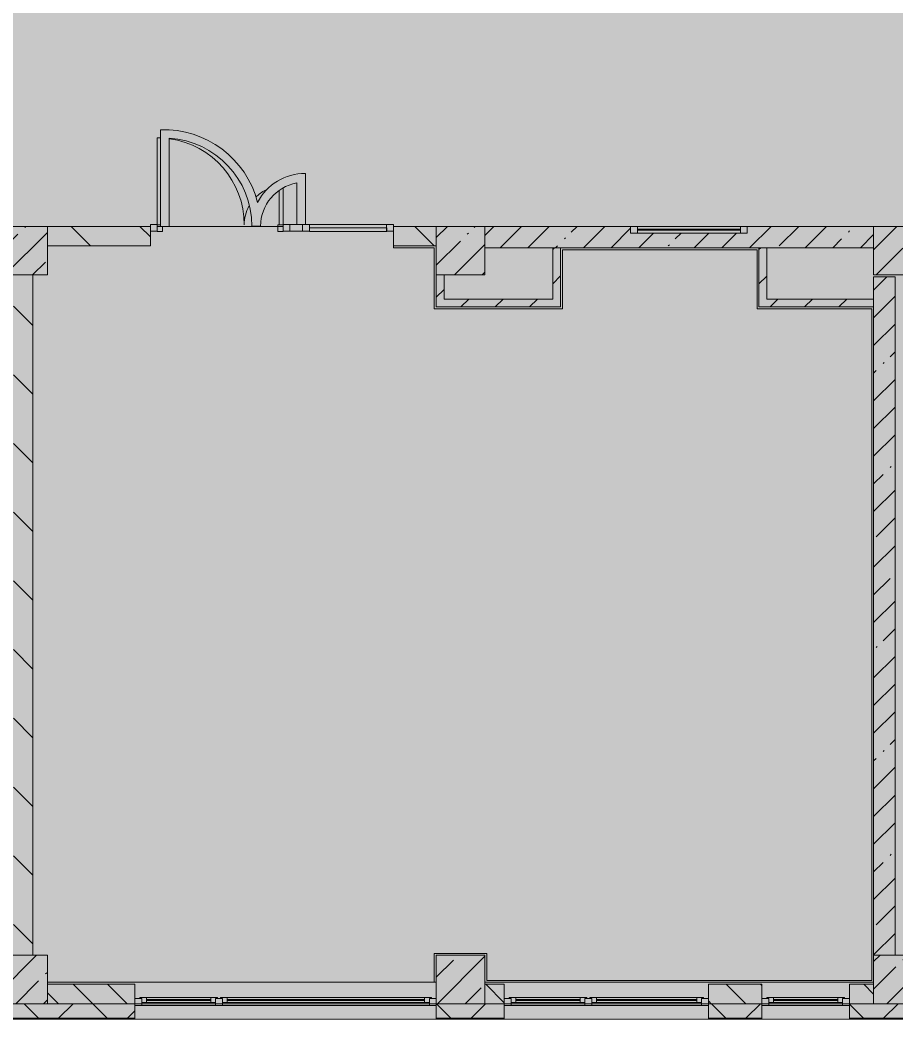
# Model space of a CAD drawing. Header units: millimetres. Extents: x -8624 to 200327, y -8553 to 29000.
# Drawn here: x 56628 to 65640, y -258 to 10024 of the extents above; entities that cross this region are included whole.
import ezdxf

# ---------------------------------------------------------------- set-up
doc = ezdxf.new("R2010")
doc.units = ezdxf.units.MM
doc.layers.add('A-DETL-GENF-1', color=7, linetype='Continuous', lineweight=9, true_color=0xc0c0c0, transparency=0.4)
for name, color, linetype, lineweight, true_color in [('A-DETL-GENF-3', 7, 'Continuous', 5, 0xb7b7b7), ('A-DOOR-2', 7, 'Continuous', 5, 0xe2e2e2), ('A-DOOR-3', 7, 'Continuous', 5, 0xb7b7b7), ('A-FLOR-1', 7, 'Continuous', 5, 0xb7b7b7), ('A-GLAZ-1', 7, 'Continuous', 5, 0x737373), ('A-GLAZ-CURT-1', 7, 'Continuous', 5, 0x737373), ('A-GLAZ-CWMG-1', 7, 'Continuous', 5, 0x737373), ('A-WALL-1', 7, 'Continuous', 5, 0x737373), ('A-WALL-2', 7, 'Continuous', 9, 0x737373), ('I-WALL-2', 7, 'Continuous', 5, 0x737373), ('S-COLS-1', 7, 'Continuous', 5, 0x737373)]:
    doc.layers.add(name, color=color, linetype=linetype, lineweight=lineweight, true_color=true_color)
for name, color, linetype, lineweight in [('A-GLAZ-CURT', 7, 'Continuous', 5), ('A-WALL', 7, 'Continuous', 5), ('A-WALL-3', 7, 'Continuous', 9), ('I-WALL', 7, 'Continuous', 5), ('S-COLS', 7, 'Continuous', 5)]:
    doc.layers.add(name, color=color, linetype=linetype, lineweight=lineweight)
pattern_1 = [(45, (0, 0), (-285.1231, 285.1231), []), (45, (285.12, 0), (-285.1231, 285.1231), [504.031, -100.806, 16.764, -84.042])]
pattern_2 = [(135, (0, 0), (-353.5534, -353.5534), [])]
pattern_3 = [(45, (0, 0), (-176.7767, 176.7767), [])]

# ---------------------------------------------------------------- blocks, each defined once
blk = doc.blocks.new('BSC_Колонна _Прямоугольная - 500х500-V4-3_1_2_птичка копия 1')
at = {"layer": 'S-COLS'}
h = blk.add_hatch(dxfattribs=at)
h.set_pattern_fill('FP_6', color=256, style=0, pattern_type=2)
h.set_pattern_definition([(45, (-61160, -7650), (-285.1231, 285.1231), []), (45, (-60874.88, -7650), (-285.123, 285.123), [504.031, -100.806, 16.764, -84.042])])
h.paths.add_polyline_path([(-250, -250), (250, -250), (250, 250), (-250, 250)])
at = {"layer": 'S-COLS-1'}
for p, q in [((250, 250), (-250, 250)), ((-250, 250), (-250, -250)), ((250, -250), (250, 250)), ((-250, -250), (250, -250))]:
    blk.add_line(p, q, dxfattribs=at)
blk = doc.blocks.new('BSC_Колонна _Прямоугольная - 500х500-V11-3_1_2_птичка копия 1')
at = {"layer": 'S-COLS'}
h = blk.add_hatch(dxfattribs=at)
h.set_pattern_fill('FP_13', color=256, style=0, pattern_type=2)
h.set_pattern_definition([(45, (-61160, -150), (-285.123, 285.123), []), (45, (-60874.88, -150), (-285.123, 285.123), [504.031, -100.806, 16.764, -84.042])])
h.paths.add_polyline_path([(-250, -250), (250, -250), (250, 250), (-250, 250), (-250, -75)])
at = {"layer": 'S-COLS-1'}
for p, q in [((250, 250), (-250, 250)), ((-250, 250), (-250, -250)), ((250, -250), (250, 250)), ((-250, -250), (250, -250))]:
    blk.add_line(p, q, dxfattribs=at)
blk = doc.blocks.new('BSC_Колонна _Прямоугольная - 500х500-V12-3_1_2_птичка копия 1')
at = {"layer": 'S-COLS'}
h = blk.add_hatch(dxfattribs=at)
h.set_pattern_fill('FP_14', color=256, style=0, pattern_type=2)
h.set_pattern_definition([(45, (-65660, -150), (-285.1231, 285.1231), []), (45, (-65374.88, -150), (-285.1231, 285.1231), [504.031, -100.806, 16.764, -84.042])])
h.paths.add_polyline_path([(-250, -250), (250, -250), (250, 250), (-250, 250), (-250, -75)])
at = {"layer": 'S-COLS-1'}
for p, q in [((250, 250), (-250, 250)), ((-250, 250), (-250, -250)), ((250, -250), (250, 250)), ((-250, -250), (250, -250))]:
    blk.add_line(p, q, dxfattribs=at)
blk = doc.blocks.new('BSC_Колонна _Прямоугольная - 500х500-V15-3_1_2_птичка копия 1')
at = {"layer": 'S-COLS'}
h = blk.add_hatch(dxfattribs=at)
h.set_pattern_fill('FP_17', color=256, style=0, pattern_type=2)
h.set_pattern_definition([(45, (-65660, -7650), (-285.1231, 285.1231), []), (45, (-65374.88, -7650), (-285.1231, 285.1231), [504.031, -100.806, 16.764, -84.042])])
h.paths.add_polyline_path([(-250, -250), (250, -250), (250, 22), (220, 22), (220, 30), (250, 30), (250, 250), (-250, 250), (-250, 30)])
at = {"layer": 'S-COLS-1'}
for p, q in [((220, 250), (-250, 250)), ((-250, 250), (-250, -250)), ((250, -250), (250, 22)), ((-250, -250), (250, -250))]:
    blk.add_line(p, q, dxfattribs=at)
blk = doc.blocks.new('BSC_Колонна _Прямоугольная - 500х500-V23-3_1_2_птичка копия 1')
at = {"layer": 'S-COLS'}
h = blk.add_hatch(dxfattribs=at)
h.set_pattern_fill('FP_34', color=256, style=0, pattern_type=2)
h.set_pattern_definition([(45, (-56660, -150), (-285.123, 285.123), []), (45, (-56374.88, -150), (-285.123, 285.123), [504.031, -100.806, 16.764, -84.042])])
h.paths.add_polyline_path([(-250, -250), (250, -250), (250, 250), (-250, 250), (-250, -75)])
at = {"layer": 'S-COLS-1'}
for p, q in [((250, 250), (-250, 250)), ((-250, 250), (-250, -250)), ((250, -250), (250, 250)), ((-250, -250), (250, -250))]:
    blk.add_line(p, q, dxfattribs=at)
blk = doc.blocks.new('BSC_Колонна _Прямоугольная - 500х500-V24-3_1_2_птичка копия 1')
at = {"layer": 'S-COLS'}
h = blk.add_hatch(dxfattribs=at)
h.set_pattern_fill('FP_35', color=256, style=0, pattern_type=2)
h.set_pattern_definition([(45, (-56660, -7650), (-285.123, 285.123), []), (45, (-56374.88, -7650), (-285.123, 285.123), [504.031, -100.806, 16.764, -84.042])])
h.paths.add_polyline_path([(-250, -250), (250, -250), (250, 250), (-250, 250)])
at = {"layer": 'S-COLS-1'}
for p, q in [((250, 250), (-250, 250)), ((-250, 250), (-250, -250)), ((250, -250), (250, 250)), ((-250, -250), (250, -250))]:
    blk.add_line(p, q, dxfattribs=at)
blk = doc.blocks.new('120_Окно_СКБ_2Ст - 120_Окно_СКБ_2Ст 3100х2500 _мал_створка слева_ 2-22446355-3_1_2_птичка копия 1')
at = {"layer": 'A-GLAZ-1'}
for p, q in [((-1550, -127), (-1550, -57)), ((-1550, -57), (-1480, -57)), ((1550, -57), (-1550, -57)), ((-1480, -57), (-1480, -127)), ((650, -87), (-1480, -87)), ((-1480, -87), (-1480, -127)), ((-1430, -137), (-1430, -87)), ((600, -137), (600, -87)), ((650, -127), (650, -57)), ((650, -57), (720, -57)), ((650, -127), (650, -87)), ((720, -57), (720, -127)), ((1480, -87), (720, -87)), ((720, -87), (720, -127)), ((770, -137), (770, -87)), ((1430, -137), (1430, -87)), ((1480, -127), (1480, -57)), ((1480, -57), (1550, -57)), ((1480, -127), (1480, -87)), ((1550, -57), (1550, -127)), ((-1480, -127), (-1550, -127)), ((-1550, -127), (-1500, -127)), ((-1480, -127), (-1500, -127)), ((-1500, -127), (-1500, -137)), ((-1500, -137), (670, -137)), ((670, -137), (-1500, -137)), ((-1430, -107), (600, -107)), ((600, -117), (-1430, -117)), ((720, -127), (650, -127)), ((670, -127), (650, -127)), ((670, -127), (700, -127)), ((670, -137), (670, -127)), ((720, -127), (700, -127)), ((700, -127), (700, -137)), ((700, -137), (1500, -137)), ((1500, -137), (700, -137)), ((770, -107), (1430, -107)), ((1430, -117), (770, -117)), ((1550, -127), (1480, -127)), ((1500, -127), (1480, -127)), ((1500, -127), (1550, -127)), ((1500, -137), (1500, -127))]:
    blk.add_line(p, q, dxfattribs=at)
blk = doc.blocks.new('120_Окно_СКБ_1Ст - 120_Окно_СКБ_1Ст 900х2500_h_-V30-3_1_2_птичка копия 1')
at = {"layer": 'A-GLAZ-1'}
for p, q in [((-450, -127), (-450, -57)), ((-450, -57), (-380, -57)), ((450, -57), (-450, -57)), ((-380, -57), (-380, -127)), ((380, -87), (-380, -87)), ((-380, -87), (-380, -127)), ((-330, -137), (-330, -87)), ((330, -137), (330, -87)), ((380, -127), (380, -57)), ((380, -57), (450, -57)), ((380, -127), (380, -87)), ((450, -57), (450, -127)), ((-380, -127), (-450, -127)), ((-450, -127), (-400, -127)), ((-380, -127), (-400, -127)), ((-400, -127), (-400, -137)), ((-400, -137), (400, -137)), ((400, -137), (-400, -137)), ((-330, -107), (330, -107)), ((330, -117), (-330, -117)), ((450, -127), (380, -127)), ((400, -127), (380, -127)), ((400, -127), (450, -127)), ((400, -137), (400, -127))]:
    blk.add_line(p, q, dxfattribs=at)
blk = doc.blocks.new('120_Окно_СКБ_2Ст - 120_Окно_СКБ_2Ст 2100х2400 _мал створка справа_-V31-3_1_2_птичка копия 1')
at = {"layer": 'A-GLAZ-1'}
for p, q in [((-1050, -127), (-1050, -57)), ((-1050, -57), (-980, -57)), ((1050, -57), (-1050, -57)), ((-980, -57), (-980, -127)), ((150, -87), (-980, -87)), ((-980, -87), (-980, -127)), ((-930, -137), (-930, -87)), ((100, -137), (100, -87)), ((150, -127), (150, -57)), ((150, -57), (220, -57)), ((150, -127), (150, -87)), ((220, -57), (220, -127)), ((980, -87), (220, -87)), ((220, -87), (220, -127)), ((270, -137), (270, -87)), ((930, -137), (930, -87)), ((980, -127), (980, -57)), ((980, -57), (1050, -57)), ((980, -127), (980, -87)), ((1050, -57), (1050, -127)), ((-980, -127), (-1050, -127)), ((-1050, -127), (-1000, -127)), ((-980, -127), (-1000, -127)), ((-1000, -127), (-1000, -137)), ((-1000, -137), (170, -137)), ((170, -137), (-1000, -137)), ((-930, -107), (100, -107)), ((100, -117), (-930, -117)), ((220, -127), (150, -127)), ((170, -127), (150, -127)), ((170, -127), (200, -127)), ((170, -137), (170, -127)), ((220, -127), (200, -127)), ((200, -127), (200, -137)), ((200, -137), (1000, -137)), ((1000, -137), (200, -137)), ((270, -107), (930, -107)), ((930, -117), (270, -117)), ((1050, -127), (980, -127)), ((1000, -127), (980, -127)), ((1000, -127), (1050, -127)), ((1000, -137), (1000, -127))]:
    blk.add_line(p, q, dxfattribs=at)
blk = doc.blocks.new('Прямоугольный импост - 50 x 70 мм-V158-3_1_2_птичка копия 1')
at = {"layer": 'A-GLAZ-CWMG-1'}
for p, q in [((-70, 35), (0, 35)), ((-70, -35), (-70, 35)), ((0, 35), (0, -35)), ((0, -35), (-70, -35))]:
    blk.add_line(p, q, dxfattribs=at)
blk = doc.blocks.new('Дверь_Витражная_остекление_ - ДВН_ДАО_Главный вход_1200 в свету-V167-3_1_2_птичка копия 1')
at = {"layer": 'A-DOOR-2'}
for points in [[(-647, 30), (-613, 35), (-613, 925), (-647, 921), (-647, 35)], [(647, 30), (647, 410), (607, 378), (607, 30)]]:
    blk.add_hatch(color=256, dxfattribs=at).paths.add_polyline_path(points)
at = {"layer": 'A-DETL-GENF-3'}
for p, q in [((-613, 925), (-647, 925)), ((-647, 925), (-647, 35)), ((607, 384), (607, 30)), ((647, 35), (647, 410)), ((-647, 30), (-613, 30)), ((-613, 30), (-647, 30)), ((-592, -40), (-592, 14)), ((592, -40), (592, 30)), ((592, 30), (647, 30)), ((607, 30), (647, 30)), ((-647, -40), (-592, -40)), ((647, -40), (592, -40))]:
    blk.add_line(p, q, dxfattribs=at)
at = {"layer": 'A-DOOR-3'}
for p, q in [((-647, 925), (-647, 35)), ((647, 410), (647, 35))]:
    blk.add_line(p, q, dxfattribs=at)
for centre, radius, start, end in [((-647, 30), 895, 87.7864, 90), ((-647, 30), 895, 360, 81.929), ((647, 30), 400, 116.9009, 134.5716), ((647, 30), 400, 151.31, 180)]:
    blk.add_arc(centre, radius, start, end, dxfattribs=at)
blk = doc.blocks.new('Системная панель - Стемалит - 40мм-V160-3_1_2_птичка копия 1')
at = {"layer": 'A-GLAZ-CURT-1'}
for p, q in [((65, 35), (-65, 35)), ((-65, 35), (-65, -35)), ((65, -35), (65, 35)), ((-65, -35), (65, -35))]:
    blk.add_line(p, q, dxfattribs=at)
blk = doc.blocks.new('Прямоугольный импост - 50 x 70 мм-V161-3_1_2_птичка копия 1')
at = {"layer": 'A-GLAZ-CWMG-1'}
for p, q in [((-35, 35), (35, 35)), ((-35, -35), (-35, 35)), ((35, 35), (35, -35)), ((35, -35), (-35, -35))]:
    blk.add_line(p, q, dxfattribs=at)
blk = doc.blocks.new('Прямоугольный импост - 50 x 70 мм-V162-3_1_2_птичка копия 1')
at = {"layer": 'A-GLAZ-CWMG-1'}
for p, q in [((0, 35), (-70, 35)), ((-70, 35), (-70, -35)), ((0, -35), (0, 35)), ((-70, -35), (0, -35))]:
    blk.add_line(p, q, dxfattribs=at)
blk = doc.blocks.new('Системная панель - Стекло - 40мм-V168-3_1_2_птичка копия 1')
at = {"layer": 'A-GLAZ-CURT'}
h = blk.add_hatch(dxfattribs=at)
h.set_pattern_fill('FP_114', color=256, style=0, pattern_type=2)
h.set_pattern_definition([(45, (-60502.5, -7385.7), (-1414.214, 1414.214), [1000, -3000]), (45, (-61502.5, -7885.7), (-1414.214, 1414.214), [3000, -1000]), (45, (-59502.5, -8385.7), (-1414.214, 1414.214), [1000, -3000])])
h.paths.add_polyline_path([(398, -40), (398, 0), (-398, 0), (-398, -40), (-294, -40)])
at = {"layer": 'A-GLAZ-CURT-1'}
for p, q in [((398, 0), (-398, 0)), ((-398, 0), (-398, -40)), ((398, -40), (398, 0)), ((-398, -40), (398, -40))]:
    blk.add_line(p, q, dxfattribs=at)
blk = doc.blocks.new('Прямоугольный импост - 50 x 70 мм-V164-3_1_2_птичка копия 1')
at = {"layer": 'A-GLAZ-CWMG-1'}
for p, q in [((-35, 35), (35, 35)), ((-35, -35), (-35, 35)), ((35, 35), (35, -35)), ((35, -35), (-35, -35))]:
    blk.add_line(p, q, dxfattribs=at)
blk = doc.blocks.new('Прямоугольный импост - 50 x 70 мм-V165-3_1_2_птичка копия 1')
at = {"layer": 'A-GLAZ-CWMG-1'}
blk.add_line((42060, 7920), (41265, 7920), dxfattribs=at)
blk = doc.blocks.new('120_Окно_СКБ_1Ст - 120_Окно_СКБ_1Ст 400х1200 EI30-V171-3_1_2_птичка копия 1')
at = {"layer": 'A-GLAZ-1'}
for p, q in [((-600, 40), (-600, 110)), ((-600, 110), (-530, 110)), ((600, 110), (-600, 110)), ((-530, 110), (-530, 40)), ((530, 40), (530, 110)), ((530, 110), (600, 110)), ((600, 110), (600, 40)), ((-530, 40), (-600, 40)), ((-600, 40), (600, 40)), ((530, 80), (-530, 80)), ((530, 70), (-530, 70)), ((600, 40), (530, 40))]:
    blk.add_line(p, q, dxfattribs=at)

msp = doc.modelspace()

# ---------------------------------------------------------------- hatches: boundary and pattern name
at = {"layer": 'A-DETL-GENF-1'}
msp.add_hatch(color=256, dxfattribs=at).paths.add_polyline_path([(73932, -251.7), (75850, -251.7), (75850, 3288.3), (84570, 3288.3), (84570, 27348.3), (41910, 27348.3), (41910, 23888.3), (38310.1, 23888.3), (38310.1, -251.7), (72154, -251.7)])
at = {"layer": 'A-WALL'}
h = msp.add_hatch(dxfattribs=at)
h.set_pattern_fill('FP_25', color=256, style=0, pattern_type=2)
h.set_pattern_definition([(135, (0, 0), (-176.7767, -176.7767), [])])
h.paths.add_polyline_path([(57041.8, -100), (57810, -100), (57810, 100), (56910, 100), (56910, -100)])
h.paths.add_polyline_path([(55510, -100), (55510, 100), (54760, 100), (54760, -100)])
h.paths.add_polyline_path([(61410, -100), (61610, -100), (61610, 100), (61410, 100), (61410, 42.9)])
h.paths.add_polyline_path([(64260, -100), (64260, 100), (63710, 100), (63710, -100)])
h.paths.add_polyline_path([(65410, -100), (65410, 100), (65160, 100), (65160, -100)])
h.paths.add_polyline_path([(50260, -100), (51010, -100), (51010, 100), (50260, 100), (50260, 75)])
h.paths.add_polyline_path([(52410, -100), (52660, -100), (52660, 100), (52410, 100), (52410, 33.3)])
h.paths.add_polyline_path([(43707.4, -100), (44310, -100), (44310, 100), (43410, 100), (43410, -100)])
h.paths.add_polyline_path([(48152.2, -100), (48160, -100), (48160, 100), (47910, 100), (47910, -100)])
h.paths.add_polyline_path([(41760, -100), (41760, 100), (41140, 100), (41140, -100)])
h.paths.add_polyline_path([(42660, -100), (42910, -100), (42910, 100), (42660, 100), (42660, 75)])
h.paths.add_polyline_path([(38490, -100), (38540, -100), (38540, 100), (38490, 100), (38490, 75)])
h = msp.add_hatch(dxfattribs=at)
h.set_pattern_fill('FP_27', color=256, style=0, pattern_type=2)
h.set_pattern_definition([(45, (0, 0), (-353.5534, 353.5534), []), (135, (0, 0), (-353.5534, -353.5534), [])])
h.paths.add_polyline_path([(71560, -250), (75700, -250), (75700, -100), (71560, -100)])
h.paths.add_polyline_path([(70376.1, -250), (70660, -250), (70660, -100), (67060, -100), (67060, -250)])
h.paths.add_polyline_path([(61486.6, -250), (61610, -250), (61610, -100), (60910, -100), (60910, -250), (61410, -250)])
h.paths.add_polyline_path([(64260, -250), (64260, -100), (63710, -100), (63710, -250)])
h.paths.add_polyline_path([(57810, -250), (57810, -100), (56627.1, -100), (56627.1, -250), (57041.8, -250)])
h.paths.add_polyline_path([(65410, -250), (66160, -250), (66160, -100), (65160, -100), (65160, -250)])
at = {"layer": 'I-WALL'}
h = msp.add_hatch(dxfattribs=at)
h.set_pattern_fill('FP_26', color=256, style=0, pattern_type=2)
h.set_pattern_definition(pattern_2)
h.paths.add_polyline_path([(60470, 7700), (60910, 7700), (60910, 7900), (60470, 7900)])
h.paths.add_polyline_path([(57970, 7700), (57970, 7900), (56910, 7900), (56910, 7700), (57930.7, 7700)])
h = msp.add_hatch(dxfattribs=at)
h.set_pattern_fill('FP_23', color=256, style=0, pattern_type=2)
h.set_pattern_definition(pattern_1)
h.paths.add_polyline_path([(61410, 7680), (65410, 7680), (65410, 7900), (64110, 7900), (64110, 7830), (62910, 7830), (62910, 7900), (61410, 7900)])
h = msp.add_hatch(dxfattribs=at)
h.set_pattern_fill('FP_28', color=256, style=0, pattern_type=2)
h.set_pattern_definition(pattern_3)
h.paths.add_polyline_path([(62190, 7150), (62190, 7680), (62110, 7680), (62110, 7150)])
h = msp.add_hatch(dxfattribs=at)
h.set_pattern_fill('FP_28', color=256, style=0, pattern_type=2)
h.set_pattern_definition(pattern_3)
h.paths.add_polyline_path([(64310, 7070), (64310, 7680), (64230, 7680), (64230, 7070)])
h = msp.add_hatch(dxfattribs=at)
h.set_pattern_fill('FP_26', color=256, style=0, pattern_type=2)
h.set_pattern_definition(pattern_2)
h.paths.add_polyline_path([(56760.7, 400), (56760.7, 7400), (56560.7, 7400), (56560.7, 400)])
h = msp.add_hatch(dxfattribs=at)
h.set_pattern_fill('FP_28', color=256, style=0, pattern_type=2)
h.set_pattern_definition(pattern_3)
h.paths.add_polyline_path([(60990, 7150), (60990, 7400), (60910, 7400), (60910, 7150)])
h = msp.add_hatch(dxfattribs=at)
h.set_pattern_fill('FP_23', color=256, style=0, pattern_type=2)
h.set_pattern_definition(pattern_1)
h.paths.add_polyline_path([(65620.5, 400), (65630, 400), (65630, 7380), (65410, 7380), (65410, 400)])
h = msp.add_hatch(dxfattribs=at)
h.set_pattern_fill('FP_28', color=256, style=0, pattern_type=2)
h.set_pattern_definition(pattern_3)
h.paths.add_polyline_path([(60910, 7070), (62190, 7070), (62190, 7150), (60910, 7150)])
h = msp.add_hatch(dxfattribs=at)
h.set_pattern_fill('FP_28', color=256, style=0, pattern_type=2)
h.set_pattern_definition(pattern_3)
h.paths.add_polyline_path([(65410, 7070), (65410, 7150), (64310, 7150), (64310, 7070), (65042.4, 7070)])

# ---------------------------------------------------------------- linework, layer by layer
at = {"layer": 'A-FLOR-1'}
for p, q in [((58074, 8894.4), (58074, 7900)), ((58164, 7900), (58164, 8806.8)), ((59564.2, 7920.7), (59564.2, 8443.9)), ((59474.2, 8346.4), (59474.2, 7920.7)), ((58074, 7900), (58040, 7900)), ((58074, 7900), (58164, 7900)), ((59335, 7900), (58164, 7900)), ((59012.7, 7903.5), (59102.7, 7903.5)), ((60470, 7680), (60470, 7700)), ((60890, 7680), (60470, 7680)), ((60890, 7050), (60890, 7680)), ((64210, 7660), (62210, 7660)), ((62210, 7660), (62210, 7050)), ((64210, 7050), (64210, 7660)), ((62210, 7050), (60890, 7050)), ((65390, 7050), (64210, 7050)), ((65390, 140), (65390, 7050)), ((60890, 120), (60890, 415)), ((60890, 415), (61430, 415)), ((61430, 415), (61430, 140)), ((61430, 140), (65390, 140))]:
    msp.add_line(p, q, dxfattribs=at)
for centre, radius, start, end in [((58107.7, 7900), 995, 14.33829, 91.93805), ((58107.6, 7903.5), 905, 360, 86.42904), ((59556.7, 7900), 544, 89.21005, 153.06648), ((59556.7, 7900), 454, 100.46985, 179.55829)]:
    msp.add_arc(centre, radius, start, end, dxfattribs=at)
at = {"layer": 'A-WALL'}
msp.add_line((55510, -258), (66160, -258), dxfattribs=at)
at = {"layer": 'A-WALL-1'}
for p, q in [((57810, 100), (56910, 100)), ((57810, -258), (57810, 100)), ((61610, 100), (61410, 100)), ((61610, -258), (61610, 100)), ((64260, 100), (63710, 100)), ((63710, 100), (63710, -258)), ((64260, -258), (64260, 100)), ((65410, 100), (65160, 100)), ((65160, 100), (65160, -258)), ((57810, -100), (60910, -100)), ((60910, -100), (60910, -258)), ((61610, -100), (63710, -100)), ((64260, -100), (65160, -100))]:
    msp.add_line(p, q, dxfattribs=at)
at = {"layer": 'A-WALL-2'}
for p, q in [((62190, 7680), (62110, 7680)), ((64310, 7680), (64230, 7680)), ((65410, 7070), (65410, 7150)), ((56910, -100), (57810, -100)), ((61410, -100), (61610, -100)), ((63710, -100), (64260, -100)), ((65410, -100), (65160, -100)), ((56410, -250), (57810, -250)), ((60910, -250), (61610, -250)), ((63710, -250), (64260, -250)), ((65160, -250), (66160, -250))]:
    msp.add_line(p, q, dxfattribs=at)
at = {"layer": 'A-WALL-3'}
for p, q in [((56410, -253), (57810, -253)), ((60910, -253), (61610, -253)), ((63710, -253), (64260, -253)), ((65160, -253), (66160, -253))]:
    msp.add_line(p, q, dxfattribs=at)
at = {"layer": 'I-WALL-2'}
for p, q in [((57970, 7900), (56910, 7900)), ((57970, 7700), (57970, 7900)), ((60910, 7900), (60470, 7900)), ((60470, 7900), (60470, 7700)), ((62910, 7900), (61410, 7900)), ((65410, 7900), (64110, 7900)), ((56910, 7700), (57970, 7700)), ((60470, 7700), (60910, 7700)), ((61410, 7680), (62110, 7680)), ((62110, 7680), (62110, 7150)), ((62190, 7070), (62190, 7680)), ((62190, 7680), (64230, 7680)), ((64230, 7680), (64230, 7070)), ((64310, 7150), (64310, 7680)), ((64310, 7680), (65410, 7680)), ((56760.7, 400), (56760.7, 7400)), ((60910, 7400), (60910, 7070)), ((60990, 7150), (60990, 7400)), ((65410, 7380), (65410, 7150)), ((65630, 7380), (65410, 7380)), ((65630, 400), (65630, 7380)), ((62110, 7150), (60990, 7150)), ((65410, 7150), (64310, 7150)), ((60910, 7070), (62190, 7070)), ((64230, 7070), (65410, 7070)), ((65410, 7070), (65410, 400)), ((56910, 120), (60910, 120)), ((61410, 120), (65410, 120))]:
    msp.add_line(p, q, dxfattribs=at)

# ---------------------------------------------------------------- block references
at = {"layer": 'A-DOOR-3'}
msp.add_blockref('Дверь_Витражная_остекление_ - ДВН_ДАО_Главный вход_1200 в свету-V167-3_1_2_птичка копия 1', (58687.5, 7885.7), dxfattribs=at)
at = {"layer": 'A-GLAZ-1'}
msp.add_blockref('120_Окно_СКБ_1Ст - 120_Окно_СКБ_1Ст 400х1200 EI30-V171-3_1_2_птичка копия 1', (63510, 7790), dxfattribs=at)
at = {"layer": 'A-GLAZ-1', "rotation": 180}
for name, p in [('120_Окно_СКБ_2Ст - 120_Окно_СКБ_2Ст 3100х2500 _мал_створка слева_ 2-22446355-3_1_2_птичка копия 1', (59360, -175)), ('120_Окно_СКБ_2Ст - 120_Окно_СКБ_2Ст 2100х2400 _мал створка справа_-V31-3_1_2_птичка копия 1', (62660, -175)), ('120_Окно_СКБ_1Ст - 120_Окно_СКБ_1Ст 900х2500_h_-V30-3_1_2_птичка копия 1', (64710, -175))]:
    msp.add_blockref(name, p, dxfattribs=at)
at = {"layer": 'A-GLAZ-CURT-1'}
for name, p in [('Системная панель - Стемалит - 40мм-V160-3_1_2_птичка копия 1', (59470, 7885.7)), ('Системная панель - Стекло - 40мм-V168-3_1_2_птичка копия 1', (60002.5, 7885.7))]:
    msp.add_blockref(name, p, dxfattribs=at)
at = {"layer": 'A-GLAZ-CWMG-1', "rotation": 180}
msp.add_blockref('Прямоугольный импост - 50 x 70 мм-V162-3_1_2_птичка копия 1', (57970, 7885.7), dxfattribs=at)
at = {"layer": 'A-GLAZ-CWMG-1', "extrusion": (0, 0, -1), "rotation": 180}
for name, p in [('Прямоугольный импост - 50 x 70 мм-V161-3_1_2_птичка копия 1', (-59370, 7885.7)), ('Прямоугольный импост - 50 x 70 мм-V164-3_1_2_птичка копия 1', (-59570, 7885.7)), ('Прямоугольный импост - 50 x 70 мм-V158-3_1_2_птичка копия 1', (-60470, 7885.7))]:
    msp.add_blockref(name, p, dxfattribs=at)
at = {"layer": 'A-GLAZ-CWMG-1'}
msp.add_blockref('Прямоугольный импост - 50 x 70 мм-V165-3_1_2_птичка копия 1', (18340, 0.7), dxfattribs=at)
at = {"layer": 'S-COLS-1'}
for name, p in [('BSC_Колонна _Прямоугольная - 500х500-V24-3_1_2_птичка копия 1', (56660, 7650)), ('BSC_Колонна _Прямоугольная - 500х500-V4-3_1_2_птичка копия 1', (61160, 7650)), ('BSC_Колонна _Прямоугольная - 500х500-V15-3_1_2_птичка копия 1', (65660, 7650)), ('BSC_Колонна _Прямоугольная - 500х500-V23-3_1_2_птичка копия 1', (56660, 150)), ('BSC_Колонна _Прямоугольная - 500х500-V11-3_1_2_птичка копия 1', (61160, 150)), ('BSC_Колонна _Прямоугольная - 500х500-V12-3_1_2_птичка копия 1', (65660, 150))]:
    msp.add_blockref(name, p, dxfattribs=at)

doc.saveas('drawing.dxf')
